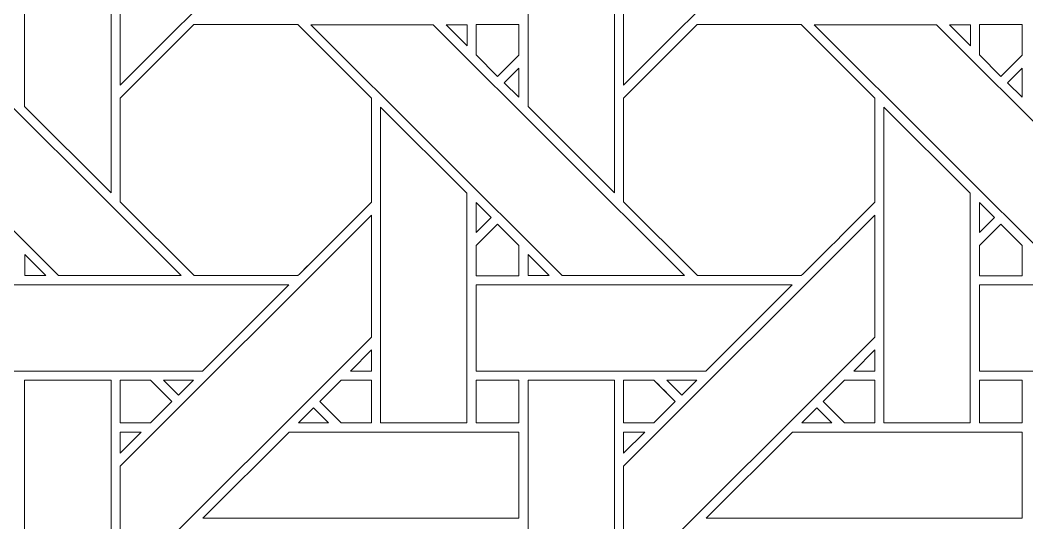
# Model space of a CAD drawing. Header units: inches. Extents: x 2.4 to 22.4, y -0.9 to 19.1.
# Drawn here: x 16.227 to 18.124, y 11.712 to 12.661 of the extents above; entities that cross this region are included whole.
import ezdxf

# ---------------------------------------------------------------- set-up
doc = ezdxf.new("R2010")
doc.units = ezdxf.units.IN
doc.header["$MEASUREMENT"] = 0
doc.layers.add('Design', color=7, linetype='Continuous', lineweight=0)

msp = doc.modelspace()

# ---------------------------------------------------------------- linework, layer by layer
at = {"layer": 'Design'}
for points, knots in [([(12.3829, 19.0948), (6.86, 19.0948), (2.3829, 14.6176), (2.3829, 9.0948), (2.3829, 3.5719), (6.86, -0.9052), (12.3829, -0.9052), (17.9057, -0.9052), (22.3829, 3.5719), (22.3829, 9.0948), (22.3829, 14.6176), (17.9057, 19.0948), (12.3829, 19.0948)], [0, 0, 0, 0, 1, 1, 1, 2, 2, 2, 3, 3, 3, 4, 4, 4, 4]), ([(12.3829, 17.972), (7.4801, 17.972), (3.5056, 13.9975), (3.5056, 9.0948), (3.5056, 4.192), (7.4801, 0.2175), (12.3829, 0.2175), (17.2856, 0.2175), (21.2601, 4.192), (21.2601, 9.0948), (21.2601, 13.9975), (17.2856, 17.972), (12.3829, 17.972)], [0, 0, 0, 0, 1, 1, 1, 2, 2, 2, 3, 3, 3, 4, 4, 4, 4]), ([(16.889, 13.0116), (16.889, 13.0116), (16.4153, 12.5379), (16.4153, 12.5379), (16.4153, 12.5379), (16.4153, 12.768), (16.4153, 12.768), (16.4153, 12.768), (16.889, 13.2416), (16.889, 13.2416), (16.889, 13.2416), (16.889, 13.0116), (16.889, 13.0116)], [0, 0, 0, 0, 1, 1, 1, 2, 2, 2, 3, 3, 3, 4, 4, 4, 4]), ([(17.8377, 13.0116), (17.8377, 13.0116), (17.364, 12.5379), (17.364, 12.5379), (17.364, 12.5379), (17.364, 12.768), (17.364, 12.768), (17.364, 12.768), (17.8377, 13.2416), (17.8377, 13.2416), (17.8377, 13.2416), (17.8377, 13.0116), (17.8377, 13.0116)], [0, 0, 0, 0, 1, 1, 1, 2, 2, 2, 3, 3, 3, 4, 4, 4, 4]), ([(16.2352, 12.4979), (16.2352, 12.4979), (16.2352, 12.9301), (16.2352, 12.9301), (16.2352, 12.9301), (16.3982, 12.9301), (16.3982, 12.9301), (16.3982, 12.9301), (16.3982, 12.335), (16.3982, 12.335), (16.3982, 12.335), (16.2352, 12.4979), (16.2352, 12.4979)], [0, 0, 0, 0, 1, 1, 1, 2, 2, 2, 3, 3, 3, 4, 4, 4, 4]), ([(17.184, 12.4979), (17.184, 12.4979), (17.184, 12.9301), (17.184, 12.9301), (17.184, 12.9301), (17.3469, 12.9301), (17.3469, 12.9301), (17.3469, 12.9301), (17.3469, 12.335), (17.3469, 12.335), (17.3469, 12.335), (17.184, 12.4979), (17.184, 12.4979)], [0, 0, 0, 0, 1, 1, 1, 2, 2, 2, 3, 3, 3, 4, 4, 4, 4]), ([(16.5303, 12.1786), (16.5303, 12.1786), (16.2993, 12.1786), (16.2993, 12.1786), (16.2993, 12.1786), (15.8257, 12.6522), (15.8257, 12.6522), (15.8257, 12.6522), (16.0567, 12.6522), (16.0567, 12.6522), (16.0567, 12.6522), (16.5303, 12.1786), (16.5303, 12.1786)], [0, 0, 0, 0, 1, 1, 1, 2, 2, 2, 3, 3, 3, 4, 4, 4, 4]), ([(16.7503, 12.1786), (16.7503, 12.1786), (16.5546, 12.1786), (16.5546, 12.1786), (16.5546, 12.1786), (16.4153, 12.3179), (16.4153, 12.3179), (16.4153, 12.3179), (16.4153, 12.5135), (16.4153, 12.5135), (16.4153, 12.5135), (16.554, 12.6523), (16.554, 12.6523), (16.554, 12.6523), (16.7502, 12.6523), (16.7502, 12.6523), (16.7502, 12.6523), (16.889, 12.5135), (16.889, 12.5135), (16.889, 12.5135), (16.889, 12.3173), (16.889, 12.3173), (16.8712, 12.2994), (16.7593, 12.1876), (16.7503, 12.1786)], [0, 0, 0, 0, 1, 1, 1, 2, 2, 2, 3, 3, 3, 4, 4, 4, 5, 5, 5, 6, 6, 6, 7, 7, 7, 8, 8, 8, 8]), ([(16.889, 12.5135), (16.889, 12.5135), (16.889, 12.3173), (16.889, 12.3173), (16.8709, 12.2991), (16.759, 12.1874), (16.7503, 12.1786), (16.7503, 12.1786), (16.5546, 12.1786), (16.5546, 12.1786), (16.5546, 12.1786), (16.4153, 12.3179), (16.4153, 12.3179), (16.4153, 12.3179), (16.4153, 12.5135), (16.4153, 12.5135), (16.4153, 12.5135), (16.554, 12.6523), (16.554, 12.6523), (16.554, 12.6523), (16.7502, 12.6523), (16.7502, 12.6523), (16.7502, 12.6523), (16.889, 12.5135), (16.889, 12.5135)], [0, 0, 0, 0, 1, 1, 1, 2, 2, 2, 3, 3, 3, 4, 4, 4, 5, 5, 5, 6, 6, 6, 7, 7, 7, 8, 8, 8, 8]), ([(17.479, 12.1786), (17.479, 12.1786), (17.248, 12.1786), (17.248, 12.1786), (17.248, 12.1786), (16.7745, 12.6522), (16.7745, 12.6522), (16.7745, 12.6522), (17.0054, 12.6522), (17.0054, 12.6522), (17.0054, 12.6522), (17.479, 12.1786), (17.479, 12.1786)], [0, 0, 0, 0, 1, 1, 1, 2, 2, 2, 3, 3, 3, 4, 4, 4, 4]), ([(17.0295, 12.6522), (17.0295, 12.6522), (17.069, 12.6522), (17.069, 12.6522), (17.069, 12.6522), (17.069, 12.6124), (17.069, 12.6124), (17.069, 12.6124), (17.0295, 12.6522), (17.0295, 12.6522)], [0, 0, 0, 0, 1, 1, 1, 2, 2, 2, 3, 3, 3, 3]), ([(17.1665, 12.6523), (17.1665, 12.6523), (17.1665, 12.5947), (17.1665, 12.5947), (17.1665, 12.5947), (17.1265, 12.5547), (17.1265, 12.5547), (17.1265, 12.5547), (17.0862, 12.5951), (17.0862, 12.5951), (17.0862, 12.5951), (17.0862, 12.6523), (17.0862, 12.6523), (17.0862, 12.6523), (17.1665, 12.6523), (17.1665, 12.6523)], [0, 0, 0, 0, 1, 1, 1, 2, 2, 2, 3, 3, 3, 4, 4, 4, 5, 5, 5, 5]), ([(17.1265, 12.5547), (17.1265, 12.5547), (17.0862, 12.5951), (17.0862, 12.5951), (17.0862, 12.5951), (17.0862, 12.6523), (17.0862, 12.6523), (17.0862, 12.6523), (17.1665, 12.6523), (17.1665, 12.6523), (17.1665, 12.6523), (17.1665, 12.5947), (17.1665, 12.5947), (17.1665, 12.5947), (17.1265, 12.5547), (17.1265, 12.5547)], [0, 0, 0, 0, 1, 1, 1, 2, 2, 2, 3, 3, 3, 4, 4, 4, 5, 5, 5, 5]), ([(17.699, 12.1786), (17.699, 12.1786), (17.5033, 12.1786), (17.5033, 12.1786), (17.5033, 12.1786), (17.3641, 12.3179), (17.3641, 12.3179), (17.3641, 12.3179), (17.3641, 12.5135), (17.3641, 12.5135), (17.3641, 12.5135), (17.5028, 12.6523), (17.5028, 12.6523), (17.5028, 12.6523), (17.699, 12.6523), (17.699, 12.6523), (17.699, 12.6523), (17.8377, 12.5135), (17.8377, 12.5135), (17.8377, 12.5135), (17.8377, 12.3173), (17.8377, 12.3173), (17.8199, 12.2994), (17.708, 12.1876), (17.699, 12.1786)], [0, 0, 0, 0, 1, 1, 1, 2, 2, 2, 3, 3, 3, 4, 4, 4, 5, 5, 5, 6, 6, 6, 7, 7, 7, 8, 8, 8, 8]), ([(17.8377, 12.3173), (17.8199, 12.2994), (17.708, 12.1876), (17.699, 12.1786), (17.699, 12.1786), (17.5033, 12.1786), (17.5033, 12.1786), (17.5033, 12.1786), (17.3641, 12.3179), (17.3641, 12.3179), (17.3641, 12.3179), (17.3641, 12.5135), (17.3641, 12.5135), (17.3641, 12.5135), (17.5028, 12.6523), (17.5028, 12.6523), (17.5028, 12.6523), (17.699, 12.6523), (17.699, 12.6523), (17.699, 12.6523), (17.8377, 12.5135), (17.8377, 12.5135), (17.8377, 12.5135), (17.8377, 12.3173), (17.8377, 12.3173)], [0, 0, 0, 0, 1, 1, 1, 2, 2, 2, 3, 3, 3, 4, 4, 4, 5, 5, 5, 6, 6, 6, 7, 7, 7, 8, 8, 8, 8]), ([(18.4278, 12.1786), (18.4278, 12.1786), (18.1968, 12.1786), (18.1968, 12.1786), (18.1968, 12.1786), (17.7232, 12.6522), (17.7232, 12.6522), (17.7232, 12.6522), (17.9541, 12.6522), (17.9541, 12.6522), (17.9541, 12.6522), (18.4278, 12.1786), (18.4278, 12.1786)], [0, 0, 0, 0, 1, 1, 1, 2, 2, 2, 3, 3, 3, 4, 4, 4, 4]), ([(17.9783, 12.6522), (17.9783, 12.6522), (18.0177, 12.6522), (18.0177, 12.6522), (18.0177, 12.6522), (18.0177, 12.6124), (18.0177, 12.6124), (18.0177, 12.6124), (17.9783, 12.6522), (17.9783, 12.6522)], [0, 0, 0, 0, 1, 1, 1, 2, 2, 2, 3, 3, 3, 3]), ([(18.1152, 12.6523), (18.1152, 12.6523), (18.1152, 12.5947), (18.1152, 12.5947), (18.1152, 12.5947), (18.0753, 12.5547), (18.0753, 12.5547), (18.0753, 12.5547), (18.0349, 12.5951), (18.0349, 12.5951), (18.0349, 12.5951), (18.0349, 12.6523), (18.0349, 12.6523), (18.0349, 12.6523), (18.1152, 12.6523), (18.1152, 12.6523)], [0, 0, 0, 0, 1, 1, 1, 2, 2, 2, 3, 3, 3, 4, 4, 4, 5, 5, 5, 5]), ([(18.0753, 12.5547), (18.0753, 12.5547), (18.0349, 12.5951), (18.0349, 12.5951), (18.0349, 12.5951), (18.0349, 12.6523), (18.0349, 12.6523), (18.0349, 12.6523), (18.1152, 12.6523), (18.1152, 12.6523), (18.1152, 12.6523), (18.1152, 12.5947), (18.1152, 12.5947), (18.1152, 12.5947), (18.0753, 12.5547), (18.0753, 12.5547)], [0, 0, 0, 0, 1, 1, 1, 2, 2, 2, 3, 3, 3, 4, 4, 4, 5, 5, 5, 5]), ([(17.1664, 12.5704), (17.1664, 12.5704), (17.1664, 12.5152), (17.1664, 12.5152), (17.1664, 12.5152), (17.1387, 12.5426), (17.1387, 12.5426), (17.1387, 12.5426), (17.1664, 12.5704), (17.1664, 12.5704)], [0, 0, 0, 0, 1, 1, 1, 2, 2, 2, 3, 3, 3, 3]), ([(18.1152, 12.5704), (18.1152, 12.5704), (18.1152, 12.5152), (18.1152, 12.5152), (18.1152, 12.5152), (18.0874, 12.5426), (18.0874, 12.5426), (18.0874, 12.5426), (18.1152, 12.5704), (18.1152, 12.5704)], [0, 0, 0, 0, 1, 1, 1, 2, 2, 2, 3, 3, 3, 3]), ([(16.9061, 11.9006), (16.9061, 11.9006), (16.9061, 12.4964), (16.9061, 12.4964), (16.9061, 12.4964), (17.0689, 12.3343), (17.0689, 12.3343), (17.0689, 12.3343), (17.0689, 11.9006), (17.0689, 11.9006), (17.0689, 11.9006), (16.9061, 11.9006), (16.9061, 11.9006)], [0, 0, 0, 0, 1, 1, 1, 2, 2, 2, 3, 3, 3, 4, 4, 4, 4]), ([(17.8548, 11.9006), (17.8548, 11.9006), (17.8548, 12.4964), (17.8548, 12.4964), (17.8548, 12.4964), (18.0176, 12.3343), (18.0176, 12.3343), (18.0176, 12.3343), (18.0176, 11.9006), (18.0176, 11.9006), (18.0176, 11.9006), (17.8548, 11.9006), (17.8548, 11.9006)], [0, 0, 0, 0, 1, 1, 1, 2, 2, 2, 3, 3, 3, 4, 4, 4, 4]), ([(17.0862, 12.26), (17.0862, 12.26), (17.0862, 12.3168), (17.0862, 12.3168), (17.0862, 12.3168), (17.1144, 12.2882), (17.1144, 12.2882), (17.1144, 12.2882), (17.0862, 12.26), (17.0862, 12.26)], [0, 0, 0, 0, 1, 1, 1, 2, 2, 2, 3, 3, 3, 3]), ([(18.0349, 12.26), (18.0349, 12.26), (18.0349, 12.3168), (18.0349, 12.3168), (18.0349, 12.3168), (18.0631, 12.2882), (18.0631, 12.2882), (18.0631, 12.2882), (18.0349, 12.26), (18.0349, 12.26)], [0, 0, 0, 0, 1, 1, 1, 2, 2, 2, 3, 3, 3, 3]), ([(16.889, 12.0628), (16.889, 12.0628), (16.4153, 11.5892), (16.4153, 11.5892), (16.4153, 11.5892), (16.4153, 11.8193), (16.4153, 11.8193), (16.4153, 11.8193), (16.889, 12.2929), (16.889, 12.2929), (16.889, 12.2929), (16.889, 12.0628), (16.889, 12.0628)], [0, 0, 0, 0, 1, 1, 1, 2, 2, 2, 3, 3, 3, 4, 4, 4, 4]), ([(17.8377, 12.0628), (17.8377, 12.0628), (17.364, 11.5892), (17.364, 11.5892), (17.364, 11.5892), (17.364, 11.8193), (17.364, 11.8193), (17.364, 11.8193), (17.8377, 12.2929), (17.8377, 12.2929), (17.8377, 12.2929), (17.8377, 12.0628), (17.8377, 12.0628)], [0, 0, 0, 0, 1, 1, 1, 2, 2, 2, 3, 3, 3, 4, 4, 4, 4]), ([(17.0862, 12.1784), (17.0862, 12.1784), (17.0862, 12.2357), (17.0862, 12.2357), (17.0862, 12.2357), (17.1265, 12.276), (17.1265, 12.276), (17.1265, 12.276), (17.1669, 12.2357), (17.1669, 12.2357), (17.1669, 12.2357), (17.1669, 12.1784), (17.1669, 12.1784), (17.1669, 12.1784), (17.0862, 12.1784), (17.0862, 12.1784)], [0, 0, 0, 0, 1, 1, 1, 2, 2, 2, 3, 3, 3, 4, 4, 4, 5, 5, 5, 5]), ([(17.1265, 12.276), (17.1265, 12.276), (17.1669, 12.2357), (17.1669, 12.2357), (17.1669, 12.2357), (17.1669, 12.1784), (17.1669, 12.1784), (17.1669, 12.1784), (17.0862, 12.1784), (17.0862, 12.1784), (17.0862, 12.1784), (17.0862, 12.2357), (17.0862, 12.2357), (17.0862, 12.2357), (17.1265, 12.276), (17.1265, 12.276)], [0, 0, 0, 0, 1, 1, 1, 2, 2, 2, 3, 3, 3, 4, 4, 4, 5, 5, 5, 5]), ([(18.0349, 12.1784), (18.0349, 12.1784), (18.0349, 12.2357), (18.0349, 12.2357), (18.0349, 12.2357), (18.0753, 12.276), (18.0753, 12.276), (18.0753, 12.276), (18.1156, 12.2357), (18.1156, 12.2357), (18.1156, 12.2357), (18.1156, 12.1784), (18.1156, 12.1784), (18.1156, 12.1784), (18.0349, 12.1784), (18.0349, 12.1784)], [0, 0, 0, 0, 1, 1, 1, 2, 2, 2, 3, 3, 3, 4, 4, 4, 5, 5, 5, 5]), ([(18.0753, 12.276), (18.0753, 12.276), (18.1156, 12.2357), (18.1156, 12.2357), (18.1156, 12.2357), (18.1156, 12.1784), (18.1156, 12.1784), (18.1156, 12.1784), (18.0349, 12.1784), (18.0349, 12.1784), (18.0349, 12.1784), (18.0349, 12.2357), (18.0349, 12.2357), (18.0349, 12.2357), (18.0753, 12.276), (18.0753, 12.276)], [0, 0, 0, 0, 1, 1, 1, 2, 2, 2, 3, 3, 3, 4, 4, 4, 5, 5, 5, 5]), ([(16.2354, 12.1786), (16.2354, 12.1786), (16.2354, 12.2184), (16.2354, 12.2184), (16.2354, 12.2184), (16.2751, 12.1786), (16.2751, 12.1786), (16.2751, 12.1786), (16.2354, 12.1786), (16.2354, 12.1786)], [0, 0, 0, 0, 1, 1, 1, 2, 2, 2, 3, 3, 3, 3]), ([(17.1841, 12.1786), (17.1841, 12.1786), (17.1841, 12.2184), (17.1841, 12.2184), (17.1841, 12.2184), (17.2238, 12.1786), (17.2238, 12.1786), (17.2238, 12.1786), (17.1841, 12.1786), (17.1841, 12.1786)], [0, 0, 0, 0, 1, 1, 1, 2, 2, 2, 3, 3, 3, 3]), ([(16.5704, 11.9986), (16.5704, 11.9986), (16.1375, 11.9986), (16.1375, 11.9986), (16.1375, 11.9986), (16.1375, 12.1613), (16.1375, 12.1613), (16.1375, 12.1613), (16.7332, 12.1613), (16.7332, 12.1613), (16.7332, 12.1613), (16.5704, 11.9986), (16.5704, 11.9986)], [0, 0, 0, 0, 1, 1, 1, 2, 2, 2, 3, 3, 3, 4, 4, 4, 4]), ([(17.5191, 11.9986), (17.5191, 11.9986), (17.0862, 11.9986), (17.0862, 11.9986), (17.0862, 11.9986), (17.0862, 12.1613), (17.0862, 12.1613), (17.0862, 12.1613), (17.6819, 12.1613), (17.6819, 12.1613), (17.6819, 12.1613), (17.5191, 11.9986), (17.5191, 11.9986)], [0, 0, 0, 0, 1, 1, 1, 2, 2, 2, 3, 3, 3, 4, 4, 4, 4]), ([(18.6306, 12.1613), (18.6306, 12.1613), (18.4679, 11.9986), (18.4679, 11.9986), (18.4679, 11.9986), (18.0349, 11.9986), (18.0349, 11.9986), (18.0349, 11.9986), (18.0349, 12.1613), (18.0349, 12.1613), (18.0349, 12.1613), (18.6306, 12.1613), (18.6306, 12.1613)], [0, 0, 0, 0, 1, 1, 1, 2, 2, 2, 3, 3, 3, 4, 4, 4, 4]), ([(16.889, 11.9987), (16.889, 11.9987), (16.8492, 11.9987), (16.8492, 11.9987), (16.8492, 11.9987), (16.889, 12.0384), (16.889, 12.0384), (16.889, 12.0384), (16.889, 11.9987), (16.889, 11.9987)], [0, 0, 0, 0, 1, 1, 1, 2, 2, 2, 3, 3, 3, 3]), ([(17.8377, 12.0384), (17.8377, 12.0384), (17.8377, 11.9987), (17.8377, 11.9987), (17.8377, 11.9987), (17.7979, 11.9987), (17.7979, 11.9987), (17.7979, 11.9987), (17.8377, 12.0384), (17.8377, 12.0384)], [0, 0, 0, 0, 1, 1, 1, 2, 2, 2, 3, 3, 3, 3]), ([(16.2352, 11.5492), (16.2352, 11.5492), (16.2352, 11.9814), (16.2352, 11.9814), (16.2352, 11.9814), (16.3982, 11.9814), (16.3982, 11.9814), (16.3982, 11.9814), (16.3982, 11.3863), (16.3982, 11.3863), (16.3982, 11.3863), (16.2352, 11.5492), (16.2352, 11.5492)], [0, 0, 0, 0, 1, 1, 1, 2, 2, 2, 3, 3, 3, 4, 4, 4, 4]), ([(16.4153, 11.9006), (16.4153, 11.9006), (16.4153, 11.9814), (16.4153, 11.9814), (16.4153, 11.9814), (16.4724, 11.9814), (16.4724, 11.9814), (16.4775, 11.9763), (16.5083, 11.9455), (16.5127, 11.9411), (16.5127, 11.9411), (16.4723, 11.9006), (16.4723, 11.9006), (16.4723, 11.9006), (16.4153, 11.9006), (16.4153, 11.9006)], [0, 0, 0, 0, 1, 1, 1, 2, 2, 2, 3, 3, 3, 4, 4, 4, 5, 5, 5, 5]), ([(16.4981, 11.9557), (16.4981, 11.9557), (16.5127, 11.9411), (16.5127, 11.9411), (16.5127, 11.9411), (16.4723, 11.9006), (16.4723, 11.9006), (16.4723, 11.9006), (16.4153, 11.9006), (16.4153, 11.9006), (16.4153, 11.9006), (16.4153, 11.9814), (16.4153, 11.9814), (16.4153, 11.9814), (16.4724, 11.9814), (16.4724, 11.9814), (16.478, 11.9758), (16.4884, 11.9653), (16.4981, 11.9557)], [0, 0, 0, 0, 1, 1, 1, 2, 2, 2, 3, 3, 3, 4, 4, 4, 5, 5, 5, 6, 6, 6, 6]), ([(16.4967, 11.9814), (16.4967, 11.9814), (16.5532, 11.9814), (16.5532, 11.9814), (16.5532, 11.9814), (16.5249, 11.9532), (16.5249, 11.9532), (16.5249, 11.9532), (16.4967, 11.9814), (16.4967, 11.9814)], [0, 0, 0, 0, 1, 1, 1, 2, 2, 2, 3, 3, 3, 3]), ([(16.8319, 11.9006), (16.8319, 11.9006), (16.7915, 11.941), (16.7915, 11.941), (16.7915, 11.941), (16.832, 11.9814), (16.832, 11.9814), (16.832, 11.9814), (16.889, 11.9814), (16.889, 11.9814), (16.889, 11.9814), (16.889, 11.9006), (16.889, 11.9006), (16.889, 11.9006), (16.8319, 11.9006), (16.8319, 11.9006)], [0, 0, 0, 0, 1, 1, 1, 2, 2, 2, 3, 3, 3, 4, 4, 4, 5, 5, 5, 5]), ([(16.889, 11.9006), (16.889, 11.9006), (16.8319, 11.9006), (16.8319, 11.9006), (16.8319, 11.9006), (16.7915, 11.941), (16.7915, 11.941), (16.7915, 11.941), (16.832, 11.9814), (16.832, 11.9814), (16.832, 11.9814), (16.889, 11.9814), (16.889, 11.9814), (16.889, 11.9814), (16.889, 11.9006), (16.889, 11.9006)], [0, 0, 0, 0, 1, 1, 1, 2, 2, 2, 3, 3, 3, 4, 4, 4, 5, 5, 5, 5]), ([(17.0862, 11.9006), (17.0862, 11.9006), (17.0862, 11.9814), (17.0862, 11.9814), (17.0862, 11.9814), (17.1665, 11.9814), (17.1665, 11.9814), (17.1665, 11.9814), (17.1665, 11.9006), (17.1665, 11.9006), (17.1665, 11.9006), (17.0862, 11.9006), (17.0862, 11.9006)], [0, 0, 0, 0, 1, 1, 1, 2, 2, 2, 3, 3, 3, 4, 4, 4, 4]), ([(17.1665, 11.9006), (17.1665, 11.9006), (17.0862, 11.9006), (17.0862, 11.9006), (17.0862, 11.9006), (17.0862, 11.9814), (17.0862, 11.9814), (17.0862, 11.9814), (17.1665, 11.9814), (17.1665, 11.9814), (17.1665, 11.9814), (17.1665, 11.9006), (17.1665, 11.9006)], [0, 0, 0, 0, 1, 1, 1, 2, 2, 2, 3, 3, 3, 4, 4, 4, 4]), ([(17.184, 11.5492), (17.184, 11.5492), (17.184, 11.9814), (17.184, 11.9814), (17.184, 11.9814), (17.3469, 11.9814), (17.3469, 11.9814), (17.3469, 11.9814), (17.3469, 11.3863), (17.3469, 11.3863), (17.3469, 11.3863), (17.184, 11.5492), (17.184, 11.5492)], [0, 0, 0, 0, 1, 1, 1, 2, 2, 2, 3, 3, 3, 4, 4, 4, 4]), ([(17.3641, 11.9006), (17.3641, 11.9006), (17.3641, 11.9814), (17.3641, 11.9814), (17.3641, 11.9814), (17.4211, 11.9814), (17.4211, 11.9814), (17.4263, 11.9763), (17.457, 11.9455), (17.4615, 11.9411), (17.4615, 11.9411), (17.421, 11.9006), (17.421, 11.9006), (17.421, 11.9006), (17.3641, 11.9006), (17.3641, 11.9006)], [0, 0, 0, 0, 1, 1, 1, 2, 2, 2, 3, 3, 3, 4, 4, 4, 5, 5, 5, 5]), ([(17.4615, 11.9411), (17.4615, 11.9411), (17.421, 11.9006), (17.421, 11.9006), (17.421, 11.9006), (17.3641, 11.9006), (17.3641, 11.9006), (17.3641, 11.9006), (17.3641, 11.9814), (17.3641, 11.9814), (17.3641, 11.9814), (17.4211, 11.9814), (17.4211, 11.9814), (17.4265, 11.9761), (17.4573, 11.9452), (17.4615, 11.9411)], [0, 0, 0, 0, 1, 1, 1, 2, 2, 2, 3, 3, 3, 4, 4, 4, 5, 5, 5, 5]), ([(17.4455, 11.9814), (17.4455, 11.9814), (17.5019, 11.9814), (17.5019, 11.9814), (17.5019, 11.9814), (17.4736, 11.9532), (17.4736, 11.9532), (17.4736, 11.9532), (17.4455, 11.9814), (17.4455, 11.9814)], [0, 0, 0, 0, 1, 1, 1, 2, 2, 2, 3, 3, 3, 3]), ([(17.7806, 11.9006), (17.7806, 11.9006), (17.7403, 11.941), (17.7403, 11.941), (17.7403, 11.941), (17.7807, 11.9814), (17.7807, 11.9814), (17.7807, 11.9814), (17.8377, 11.9814), (17.8377, 11.9814), (17.8377, 11.9814), (17.8377, 11.9006), (17.8377, 11.9006), (17.8377, 11.9006), (17.7806, 11.9006), (17.7806, 11.9006)], [0, 0, 0, 0, 1, 1, 1, 2, 2, 2, 3, 3, 3, 4, 4, 4, 5, 5, 5, 5]), ([(17.8377, 11.9006), (17.8377, 11.9006), (17.7806, 11.9006), (17.7806, 11.9006), (17.7806, 11.9006), (17.7403, 11.941), (17.7403, 11.941), (17.7403, 11.941), (17.7807, 11.9814), (17.7807, 11.9814), (17.7807, 11.9814), (17.8377, 11.9814), (17.8377, 11.9814), (17.8377, 11.9814), (17.8377, 11.9006), (17.8377, 11.9006)], [0, 0, 0, 0, 1, 1, 1, 2, 2, 2, 3, 3, 3, 4, 4, 4, 5, 5, 5, 5]), ([(18.0349, 11.9814), (18.0349, 11.9814), (18.1152, 11.9814), (18.1152, 11.9814), (18.1152, 11.9814), (18.1152, 11.9006), (18.1152, 11.9006), (18.1152, 11.9006), (18.0349, 11.9006), (18.0349, 11.9006), (18.0349, 11.9006), (18.0349, 11.9814), (18.0349, 11.9814)], [0, 0, 0, 0, 1, 1, 1, 2, 2, 2, 3, 3, 3, 4, 4, 4, 4]), ([(18.0349, 11.9006), (18.0349, 11.9006), (18.0349, 11.9814), (18.0349, 11.9814), (18.0349, 11.9814), (18.1152, 11.9814), (18.1152, 11.9814), (18.1152, 11.9814), (18.1152, 11.9006), (18.1152, 11.9006), (18.1152, 11.9006), (18.0349, 11.9006), (18.0349, 11.9006)], [0, 0, 0, 0, 1, 1, 1, 2, 2, 2, 3, 3, 3, 4, 4, 4, 4]), ([(16.7511, 11.9006), (16.7511, 11.9006), (16.7794, 11.9289), (16.7794, 11.9289), (16.7794, 11.9289), (16.8076, 11.9006), (16.8076, 11.9006), (16.8076, 11.9006), (16.7511, 11.9006), (16.7511, 11.9006)], [0, 0, 0, 0, 1, 1, 1, 2, 2, 2, 3, 3, 3, 3]), ([(17.7281, 11.9289), (17.7281, 11.9289), (17.7564, 11.9006), (17.7564, 11.9006), (17.7564, 11.9006), (17.6999, 11.9006), (17.6999, 11.9006), (17.6999, 11.9006), (17.7281, 11.9289), (17.7281, 11.9289)], [0, 0, 0, 0, 1, 1, 1, 2, 2, 2, 3, 3, 3, 3]), ([(16.4551, 11.8835), (16.4551, 11.8835), (16.4153, 11.8436), (16.4153, 11.8436), (16.4153, 11.8436), (16.4153, 11.8835), (16.4153, 11.8835), (16.4153, 11.8835), (16.4551, 11.8835), (16.4551, 11.8835)], [0, 0, 0, 0, 1, 1, 1, 2, 2, 2, 3, 3, 3, 3]), ([(17.1664, 11.8835), (17.1664, 11.8835), (17.1664, 11.7207), (17.1664, 11.7207), (17.1664, 11.7207), (16.5711, 11.7207), (16.5711, 11.7207), (16.5711, 11.7207), (16.734, 11.8835), (16.734, 11.8835), (16.734, 11.8835), (17.1664, 11.8835), (17.1664, 11.8835)], [0, 0, 0, 0, 1, 1, 1, 2, 2, 2, 3, 3, 3, 4, 4, 4, 4]), ([(17.4039, 11.8835), (17.4039, 11.8835), (17.364, 11.8436), (17.364, 11.8436), (17.364, 11.8436), (17.364, 11.8835), (17.364, 11.8835), (17.364, 11.8835), (17.4039, 11.8835), (17.4039, 11.8835)], [0, 0, 0, 0, 1, 1, 1, 2, 2, 2, 3, 3, 3, 3]), ([(18.1152, 11.8835), (18.1152, 11.8835), (18.1152, 11.7207), (18.1152, 11.7207), (18.1152, 11.7207), (17.5199, 11.7207), (17.5199, 11.7207), (17.5199, 11.7207), (17.6827, 11.8835), (17.6827, 11.8835), (17.6827, 11.8835), (18.1152, 11.8835), (18.1152, 11.8835)], [0, 0, 0, 0, 1, 1, 1, 2, 2, 2, 3, 3, 3, 4, 4, 4, 4])]:
    msp.add_open_spline(points, degree=3, knots=knots, dxfattribs=at)

doc.saveas('drawing.dxf')
